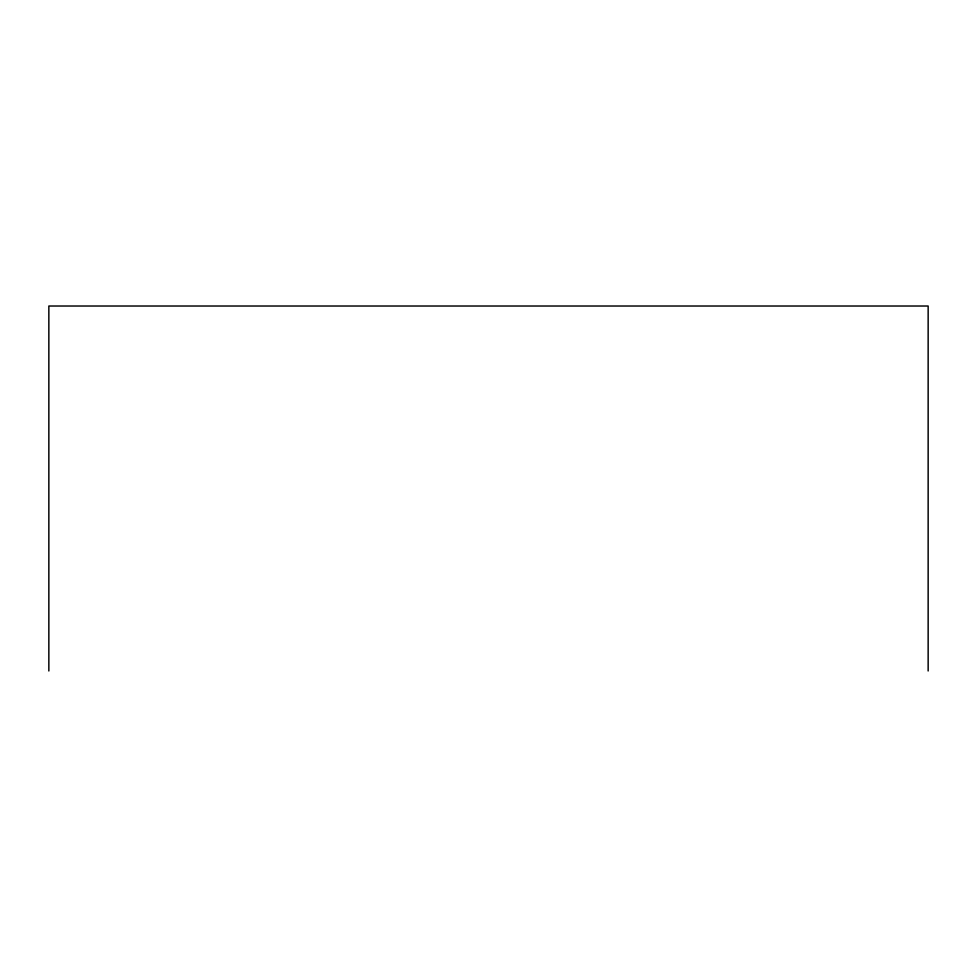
<?xml version="1.0" encoding="UTF-8"?>
<svg xmlns="http://www.w3.org/2000/svg" width="977" height="977" viewBox="0 0 977 977"><rect width="100%" height="100%" fill="white"/><g stroke="black" fill="none" stroke-linecap="round" stroke-linejoin="round"><path stroke-width="1.47" d="M928.15 670.979L928.15 306.021L48.85 306.021L48.85 670.979"/></g></svg>
